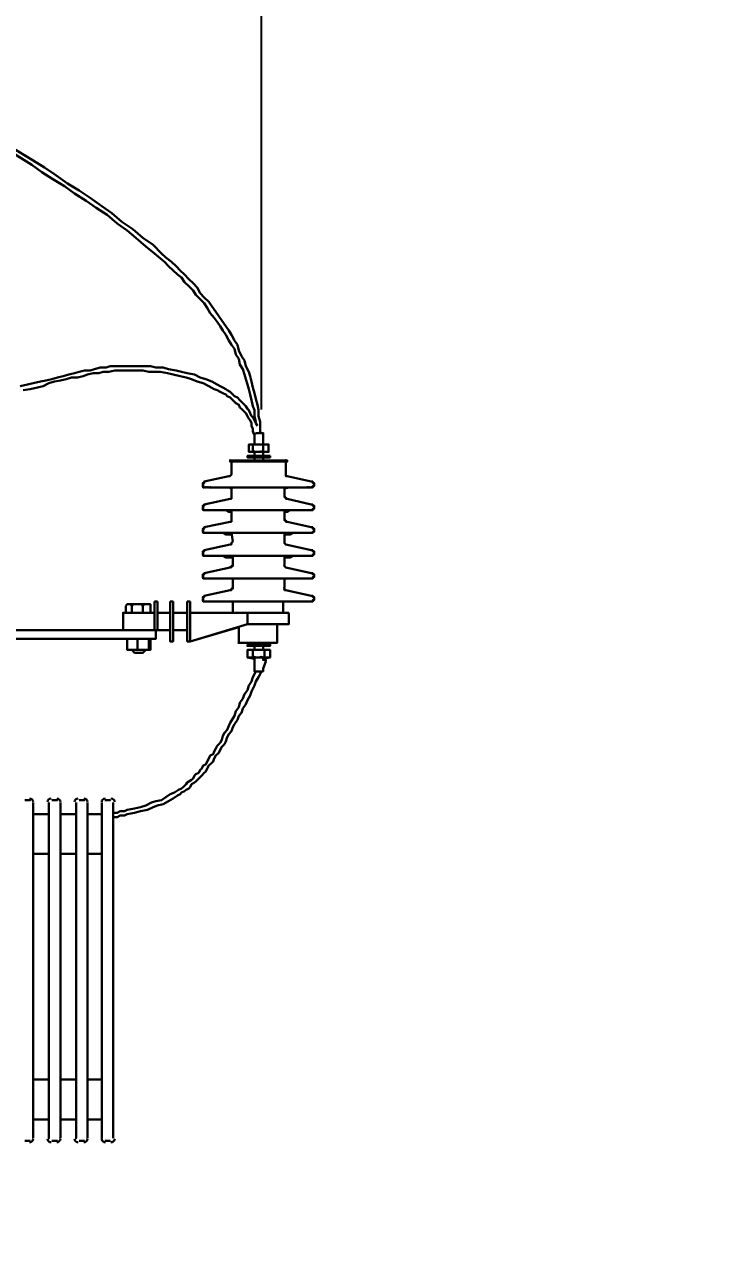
# Model space of a CAD drawing. Header units: metres. Extents: x 227 to 376, y 149 to 264.
# Drawn here: x 236.686 to 238.517, y 187.297 to 190.562 of the extents above; entities that cross this region are included whole.
import ezdxf

# ---------------------------------------------------------------- set-up
doc = ezdxf.new("R2010")
doc.units = ezdxf.units.M
doc.layers.get('Defpoints').update_dxf_attribs({"color": 1})
for name, color, linetype, lineweight in [('Cotas', 255, 'Continuous', 25), ('Equipos', 20, 'Continuous', 13), ('Redes', 3, 'Continuous', 25), ('Trafo', 40, 'Continuous', 13)]:
    doc.layers.add(name, color=color, linetype=linetype, lineweight=lineweight)
doc.styles.add('0.3', font='', dxfattribs={"height": 0.3})
doc.styles.get("Standard").update_dxf_attribs({"font": '', "height": 0.1})
doc.styles.get('0.3').set_extended_font_data('@Arial Unicode MS')
doc.styles.get('Standard').set_extended_font_data('@Arial Unicode MS')
doc.dimstyles.get("Standard").update_dxf_attribs({"dimtxt": 0.1, "dimasz": 0.18, "dimexe": 0.18, "dimexo": 0.0625, "dimgap": 0.09, "dimtad": 0, "dimtih": 1, "dimtoh": 1, "dimzin": 0, "dimdsep": 46, "dimtxsty": 'Standard', "dimcen": 0.09, "dimclrd": 256, "dimclre": 256, "dimadec": 0, "dimazin": 0, "dimtfac": 1, "dimtofl": 0, "dimtmove": 0, "dimatfit": 3, "dimfxl": 1, "dimtolj": 1, "dimtzin": 0, "dimarcsym": 0})

# ---------------------------------------------------------------- blocks, each defined once
blk = doc.blocks.new('*D26')
at = {"layer": 'Cotas', "lineweight": -2, "ltscale": 2, "transparency": 16777216}
for p, q in [((237.3217, 189.5296), (237.3217, 191.9192)), ((242.0471, 186.2369), (242.0471, 191.9192)), ((237.5017, 191.7392), (239.0929, 191.7392)), ((241.8671, 191.7392), (240.2758, 191.7392))]:
    blk.add_line(p, q, dxfattribs=at)
at = {"layer": 'Cotas', "ltscale": 2, "transparency": 16777216}
for points in [[(237.5017, 191.7692), (237.5017, 191.7092), (237.3217, 191.7392)], [(241.8671, 191.7692), (241.8671, 191.7092), (242.0471, 191.7392)]]:
    blk.add_solid(points, dxfattribs=at)
at = {"layer": 'Defpoints', "color": 0, "ltscale": 2, "transparency": 16777216}
for p in [(237.3217, 191.7392), (237.3217, 189.4671), (242.0471, 186.1744)]:
    blk.add_point(p, dxfattribs=at)
at = {"layer": 'Cotas', "color": 0, "ltscale": 2, "transparency": 16777216, "insert": (239.6844, 191.7392), "char_height": 0.3, "width": 16.114598, "attachment_point": 5, "style": '0.3'}
blk.add_mtext('\\A1;3.2 m', dxfattribs=at)

msp = doc.modelspace()

# ---------------------------------------------------------------- linework, layer by layer
at = {"layer": 'Equipos', "linetype": 'Continuous', "lineweight": 30}
for points in [[(237.3027, 189.4661), (237.3027, 189.4671), (237.3027, 189.4671)], [(237.3027, 189.4362), (237.3027, 189.4661), (237.3027, 189.4661)], [(237.3067, 189.4661), (237.3107, 189.4661), (237.3137, 189.4661), (237.3137, 189.4671), (237.3177, 189.4661), (237.3217, 189.4661), (237.3217, 189.4671), (237.3257, 189.4661), (237.3257, 189.4671)], [(237.3257, 189.4362), (237.3257, 189.4661), (237.3257, 189.4661)], [(237.2878, 189.4163), (237.2988, 189.4163), (237.2988, 189.4362), (237.3257, 189.4362)], [(237.3027, 189.4163), (237.2988, 189.4163), (237.2878, 189.4163), (237.2878, 189.4362), (237.2988, 189.4362)], [(237.238, 189.3934), (237.237, 189.3944), (237.237, 189.3944), (237.241, 189.3934), (237.245, 189.3934), (237.249, 189.3934), (237.2529, 189.3934), (237.2609, 189.3934), (237.2639, 189.3934), (237.2719, 189.3934), (237.2798, 189.3934), (237.2878, 189.3934), (237.2948, 189.3934), (237.3067, 189.3934), (237.3137, 189.3934), (237.3217, 189.3934), (237.3296, 189.3934), (237.3366, 189.3934), (237.3446, 189.3934), (237.3525, 189.3934), (237.3595, 189.3934), (237.3675, 189.3934), (237.3715, 189.3934), (237.3794, 189.3934), (237.3834, 189.3934), (237.3864, 189.3934), (237.3864, 189.3944), (237.3904, 189.3934), (237.3904, 189.3944)], [(237.3864, 189.3904), (237.3864, 189.3904), (237.3904, 189.3904), (237.3904, 189.3904), (237.3904, 189.3904), (237.3864, 189.3904), (237.3864, 189.3904), (237.3834, 189.3904), (237.3794, 189.3904), (237.3715, 189.3904), (237.3675, 189.3904), (237.3595, 189.3904), (237.3525, 189.3904), (237.3446, 189.3904), (237.3366, 189.3904), (237.3296, 189.3904), (237.3217, 189.3904), (237.3137, 189.3904), (237.3067, 189.3904), (237.2948, 189.3904), (237.2878, 189.3904), (237.2798, 189.3904), (237.2719, 189.3904), (237.2639, 189.3904), (237.2609, 189.3904), (237.2529, 189.3904), (237.249, 189.3904), (237.245, 189.3904), (237.241, 189.3904), (237.238, 189.3904), (237.237, 189.3904), (237.237, 189.3904), (237.237, 189.3904), (237.237, 189.3904), (237.241, 189.3904)], [(237.238, 189.3904), (237.238, 189.3934), (237.238, 189.3934)], [(237.3864, 189.3904), (237.3864, 189.3904), (237.3834, 189.3904), (237.3824, 189.3904), (237.3794, 189.3904), (237.3755, 189.3904), (237.3715, 189.3904), (237.3635, 189.3904), (237.3595, 189.3904), (237.3525, 189.3904), (237.3446, 189.3904), (237.3366, 189.3904), (237.3296, 189.3904), (237.3217, 189.3904), (237.3137, 189.3904), (237.3067, 189.3904), (237.2988, 189.3904), (237.2908, 189.3904), (237.2838, 189.3904), (237.2759, 189.3904), (237.2679, 189.3904), (237.2609, 189.3904), (237.2569, 189.3904), (237.2529, 189.3904), (237.249, 189.3904), (237.245, 189.3904), (237.241, 189.3904), (237.241, 189.3904), (237.241, 189.3904)], [(237.241, 189.3595), (237.241, 189.3904), (237.241, 189.3904)], [(237.2838, 189.4053), (237.2838, 189.4053), (237.2838, 189.4053), (237.2878, 189.4053), (237.2908, 189.4053), (237.2948, 189.4053), (237.2988, 189.4053), (237.3027, 189.4053), (237.3067, 189.4053), (237.3137, 189.4053), (237.3177, 189.4053), (237.3217, 189.4053), (237.3296, 189.4053), (237.3336, 189.4053), (237.3366, 189.4053), (237.3406, 189.4053), (237.3406, 189.4053), (237.3446, 189.4053), (237.3446, 189.4053)], [(237.2838, 189.4013), (237.2838, 189.4053), (237.2838, 189.4053)], [(237.3257, 189.4013), (237.3296, 189.4013), (237.3336, 189.4013), (237.3366, 189.4013), (237.3406, 189.4013), (237.3406, 189.4013), (237.3446, 189.4013), (237.3446, 189.4013), (237.3446, 189.4013), (237.3406, 189.4013), (237.3406, 189.4013), (237.3366, 189.4013), (237.3336, 189.4013), (237.3296, 189.4013), (237.3217, 189.4013), (237.3177, 189.4013), (237.3137, 189.4013), (237.3067, 189.4013), (237.3027, 189.4013), (237.2988, 189.4013), (237.2948, 189.4013), (237.2908, 189.4013), (237.2878, 189.4013), (237.2838, 189.4013), (237.2838, 189.4013), (237.2838, 189.4013), (237.2838, 189.4013), (237.2838, 189.4013), (237.2878, 189.4013), (237.2868, 189.4013), (237.2908, 189.4013), (237.2988, 189.4013), (237.3027, 189.4013)], [(237.3257, 189.4163), (237.2988, 189.4163), (237.2988, 189.4163)], [(237.3027, 189.4163), (237.3027, 189.4173), (237.3027, 189.4173), (237.3027, 189.4173), (237.3067, 189.4163), (237.3107, 189.4163), (237.3137, 189.4163), (237.3177, 189.4163), (237.3177, 189.4173), (237.3217, 189.4163), (237.3217, 189.4173), (237.3257, 189.4163), (237.3257, 189.4173)], [(237.3027, 189.4053), (237.3027, 189.4163), (237.3027, 189.4163)], [(237.3027, 189.4013), (237.3027, 189.4013), (237.3027, 189.4013), (237.3027, 189.4013), (237.3027, 189.4013), (237.3067, 189.4013), (237.3107, 189.4013), (237.3137, 189.4013), (237.3177, 189.4013), (237.3177, 189.4013), (237.3217, 189.4013), (237.3257, 189.4013), (237.3257, 189.4013), (237.3257, 189.4013), (237.3257, 189.4013)], [(237.3027, 189.3934), (237.3027, 189.4013), (237.3027, 189.4013)], [(237.3406, 189.4163), (237.3257, 189.4163), (237.3257, 189.4173)], [(237.3257, 189.4053), (237.3257, 189.4163), (237.3257, 189.4163)], [(237.3257, 189.3934), (237.3257, 189.4013), (237.3257, 189.4013)], [(237.3446, 189.4013), (237.3446, 189.4053), (237.3446, 189.4053)], [(237.3864, 189.3595), (237.3864, 189.3904), (237.3864, 189.3904)], [(237.3904, 189.3904), (237.3904, 189.3934), (237.3904, 189.3934)], [(237.234, 189.3515), (237.238, 189.3515), (237.237, 189.3515), (237.237, 189.3515), (237.237, 189.3515), (237.241, 189.3555), (237.241, 189.3555), (237.241, 189.3555), (237.241, 189.3595)], [(237.3864, 189.3595), (237.3864, 189.3555), (237.3864, 189.3555), (237.3864, 189.3555), (237.3864, 189.3515), (237.3864, 189.3515), (237.3904, 189.3515), (237.3904, 189.3515), (237.3904, 189.3515)], [(237.1683, 189.3366), (237.1683, 189.3366), (237.1683, 189.3366), (237.1683, 189.3326), (237.1653, 189.3326), (237.1643, 189.3326), (237.1643, 189.3326), (237.1653, 189.3286), (237.1643, 189.3286), (237.1643, 189.3286), (237.1653, 189.3247), (237.1643, 189.3247), (237.1643, 189.3247), (237.1653, 189.3207), (237.1683, 189.3207), (237.1683, 189.3217), (237.1683, 189.3217), (237.1683, 189.3217), (237.1683, 189.3217), (237.1723, 189.3207), (237.1723, 189.3217), (237.1763, 189.3207), (237.1763, 189.3217), (237.1802, 189.3207), (237.1842, 189.3207), (237.1882, 189.3207), (237.1922, 189.3207), (237.1992, 189.3207), (237.2032, 189.3207), (237.2111, 189.3207), (237.2181, 189.3207), (237.2261, 189.3207), (237.234, 189.3207), (237.241, 189.3177)], [(237.234, 189.3515), (237.1683, 189.3366), (237.1683, 189.3366)], [(237.3834, 189.3177), (237.3944, 189.3207), (237.4023, 189.3207), (237.4093, 189.3207), (237.4133, 189.3207), (237.4213, 189.3207), (237.4292, 189.3207), (237.4322, 189.3207), (237.4362, 189.3207), (237.4402, 189.3207), (237.4442, 189.3207), (237.4482, 189.3207), (237.4521, 189.3207), (237.4511, 189.3217), (237.4551, 189.3207), (237.4551, 189.3217), (237.4551, 189.3217), (237.4551, 189.3217), (237.4591, 189.3207), (237.4591, 189.3217), (237.4591, 189.3217), (237.4591, 189.3247), (237.4631, 189.3247), (237.4631, 189.3247), (237.4631, 189.3286), (237.4631, 189.3286), (237.4631, 189.3286), (237.4631, 189.3326), (237.4591, 189.3326), (237.4591, 189.3326), (237.4591, 189.3326), (237.4591, 189.3366), (237.4551, 189.3366), (237.4551, 189.3366)], [(237.3904, 189.3515), (237.4551, 189.3366), (237.4551, 189.3366)], [(237.4521, 189.3207), (237.4511, 189.3217), (237.4511, 189.3217), (237.4511, 189.3217), (237.4482, 189.3207), (237.4482, 189.3217), (237.4442, 189.3207), (237.4442, 189.3217), (237.4402, 189.3207), (237.4362, 189.3207), (237.4322, 189.3207), (237.4292, 189.3207), (237.4252, 189.3207), (237.4213, 189.3207), (237.4173, 189.3207), (237.4133, 189.3207), (237.4093, 189.3207), (237.4063, 189.3207), (237.3984, 189.3207), (237.3944, 189.3207), (237.3864, 189.3207), (237.3834, 189.3207), (237.3755, 189.3207), (237.3715, 189.3207), (237.3635, 189.3207), (237.3595, 189.3207), (237.3525, 189.3207), (237.3446, 189.3207), (237.3406, 189.3207), (237.3336, 189.3207), (237.3257, 189.3207), (237.3177, 189.3207), (237.3137, 189.3207), (237.3067, 189.3207), (237.2988, 189.3207), (237.2948, 189.3207), (237.2878, 189.3207), (237.2798, 189.3207), (237.2759, 189.3207), (237.2679, 189.3207), (237.2609, 189.3207), (237.2569, 189.3207), (237.249, 189.3207), (237.245, 189.3207), (237.238, 189.3207), (237.234, 189.3207), (237.2261, 189.3207), (237.2221, 189.3207), (237.2181, 189.3207), (237.2111, 189.3207), (237.2071, 189.3207), (237.2032, 189.3207), (237.1992, 189.3207), (237.1952, 189.3207), (237.1922, 189.3207), (237.1882, 189.3207), (237.1842, 189.3207), (237.1842, 189.3217), (237.1802, 189.3207), (237.1802, 189.3217), (237.1763, 189.3207), (237.1763, 189.3217), (237.1723, 189.3207), (237.1723, 189.3217), (237.1723, 189.3217)], [(237.238, 189.2908), (237.237, 189.2908), (237.237, 189.2908), (237.237, 189.2908), (237.241, 189.2908), (237.241, 189.2948), (237.241, 189.2948), (237.241, 189.2948), (237.241, 189.2978)], [(237.241, 189.2978), (237.241, 189.3207), (237.241, 189.3207)], [(237.3834, 189.2978), (237.3834, 189.3207), (237.3834, 189.3207)], [(237.3834, 189.2978), (237.3834, 189.2948), (237.3864, 189.2948), (237.3864, 189.2948), (237.3864, 189.2908), (237.3864, 189.2908), (237.3864, 189.2908), (237.3904, 189.2908), (237.3904, 189.2908)], [(237.1683, 189.2749), (237.1683, 189.2758), (237.1683, 189.2758), (237.1683, 189.2719), (237.1653, 189.2719), (237.1643, 189.2719), (237.1643, 189.2719), (237.1653, 189.2679), (237.1643, 189.2679), (237.1653, 189.2639), (237.1643, 189.2639), (237.1643, 189.2639), (237.1643, 189.2639), (237.1653, 189.2599), (237.1683, 189.2599), (237.1683, 189.2599), (237.1683, 189.2599), (237.1683, 189.2599), (237.1683, 189.2599), (237.1723, 189.2599), (237.1723, 189.2599), (237.1763, 189.2599), (237.1763, 189.2599), (237.1802, 189.2599), (237.1842, 189.2599), (237.1882, 189.2599), (237.1952, 189.2599), (237.1992, 189.2599), (237.2071, 189.2599), (237.2111, 189.2599), (237.2181, 189.2599), (237.2261, 189.2599), (237.234, 189.2559), (237.241, 189.2559)], [(237.238, 189.2908), (237.1683, 189.2749), (237.1683, 189.2749)], [(237.4521, 189.2599), (237.4511, 189.2599), (237.4511, 189.2599), (237.4511, 189.2599), (237.4482, 189.2599), (237.4482, 189.2599), (237.4442, 189.2599), (237.4442, 189.2599), (237.4402, 189.2599), (237.4362, 189.2599), (237.4322, 189.2599), (237.4292, 189.2599), (237.4252, 189.2599), (237.4213, 189.2599), (237.4173, 189.2599), (237.4133, 189.2599), (237.4093, 189.2599), (237.4063, 189.2599), (237.3984, 189.2599), (237.3944, 189.2599), (237.3864, 189.2599), (237.3834, 189.2599), (237.3755, 189.2599), (237.3715, 189.2599), (237.3635, 189.2599), (237.3595, 189.2599), (237.3525, 189.2599), (237.3446, 189.2599), (237.3406, 189.2599), (237.3336, 189.2599), (237.3257, 189.2599), (237.3177, 189.2599), (237.3137, 189.2599), (237.3067, 189.2599), (237.2988, 189.2599), (237.2948, 189.2599), (237.2878, 189.2599), (237.2798, 189.2599), (237.2759, 189.2599), (237.2679, 189.2599), (237.2609, 189.2599), (237.2569, 189.2599), (237.249, 189.2599), (237.245, 189.2599), (237.238, 189.2599), (237.234, 189.2599), (237.2261, 189.2599), (237.2221, 189.2599), (237.2181, 189.2599), (237.2111, 189.2599), (237.2071, 189.2599), (237.2032, 189.2599), (237.1992, 189.2599), (237.1952, 189.2599), (237.1922, 189.2599), (237.1882, 189.2599), (237.1842, 189.2599), (237.1842, 189.2599), (237.1802, 189.2599), (237.1802, 189.2599), (237.1763, 189.2599), (237.1763, 189.2599), (237.1723, 189.2599), (237.1723, 189.2599), (237.1723, 189.2599)], [(237.241, 189.237), (237.241, 189.2599), (237.241, 189.2599)], [(237.3834, 189.2559), (237.3904, 189.2559), (237.3984, 189.2599), (237.4063, 189.2599), (237.4133, 189.2599), (237.4213, 189.2599), (237.4252, 189.2599), (237.4322, 189.2599), (237.4362, 189.2599), (237.4402, 189.2599), (237.4442, 189.2599), (237.4482, 189.2599), (237.4521, 189.2599), (237.4511, 189.2599), (237.4551, 189.2599), (237.4551, 189.2599), (237.4551, 189.2599), (237.4551, 189.2599), (237.4591, 189.2599), (237.4591, 189.2599), (237.4591, 189.2599), (237.4591, 189.2639), (237.4631, 189.2639), (237.4631, 189.2639), (237.4631, 189.2639), (237.4631, 189.2679), (237.4631, 189.2679), (237.4631, 189.2719), (237.4591, 189.2719), (237.4591, 189.2719), (237.4591, 189.2719), (237.4591, 189.2749), (237.4551, 189.2749), (237.4551, 189.2758)], [(237.3834, 189.237), (237.3834, 189.2599), (237.3834, 189.2599)], [(237.3904, 189.2908), (237.4551, 189.2749), (237.4551, 189.2749)], [(237.238, 189.229), (237.1683, 189.2141), (237.1683, 189.2141)], [(237.238, 189.229), (237.237, 189.229), (237.237, 189.229), (237.237, 189.229), (237.241, 189.229), (237.241, 189.233), (237.241, 189.233), (237.241, 189.233), (237.241, 189.237)], [(237.3834, 189.237), (237.3834, 189.233), (237.3824, 189.233), (237.3864, 189.233), (237.3864, 189.229), (237.3864, 189.229), (237.3864, 189.229), (237.3904, 189.229), (237.3904, 189.229)], [(237.3904, 189.229), (237.4551, 189.2141), (237.4551, 189.2141)], [(237.1683, 189.2141), (237.1683, 189.2141), (237.1683, 189.2141), (237.1683, 189.2101), (237.1653, 189.2101), (237.1643, 189.2101), (237.1643, 189.2101), (237.1653, 189.2061), (237.1643, 189.2061), (237.1653, 189.2021), (237.1643, 189.2031), (237.1643, 189.2031), (237.1653, 189.1992), (237.1683, 189.1992), (237.1683, 189.1992), (237.1683, 189.1992), (237.1683, 189.1992), (237.1683, 189.1992), (237.1723, 189.1992), (237.1723, 189.1992), (237.1763, 189.1992), (237.1763, 189.1992), (237.1802, 189.1992), (237.1842, 189.1992), (237.1882, 189.1992), (237.1952, 189.1992), (237.1992, 189.1992), (237.2071, 189.1992), (237.2111, 189.1992), (237.2181, 189.1992), (237.2261, 189.1952), (237.234, 189.1952), (237.241, 189.1952)], [(237.4521, 189.1992), (237.4511, 189.1992), (237.4511, 189.1992), (237.4511, 189.1992), (237.4482, 189.1992), (237.4482, 189.1992), (237.4442, 189.1992), (237.4442, 189.1992), (237.4402, 189.1992), (237.4362, 189.1992), (237.4322, 189.1992), (237.4292, 189.1992), (237.4252, 189.1992), (237.4213, 189.1992), (237.4173, 189.1992), (237.4133, 189.1992), (237.4093, 189.1992), (237.4063, 189.1992), (237.3984, 189.1992), (237.3944, 189.1992), (237.3864, 189.1992), (237.3834, 189.1992), (237.3755, 189.1992), (237.3715, 189.1992), (237.3635, 189.1992), (237.3595, 189.1992), (237.3525, 189.1992), (237.3446, 189.1992), (237.3406, 189.1992), (237.3336, 189.1992), (237.3257, 189.1992), (237.3177, 189.1992), (237.3137, 189.1992), (237.3067, 189.1992), (237.2988, 189.1992), (237.2948, 189.1992), (237.2878, 189.1992), (237.2798, 189.1992), (237.2759, 189.1992), (237.2679, 189.1992), (237.2609, 189.1992), (237.2569, 189.1992), (237.249, 189.1992), (237.245, 189.1992), (237.238, 189.1992), (237.234, 189.1992), (237.2261, 189.1992), (237.2221, 189.1992), (237.2181, 189.1992), (237.2111, 189.1992), (237.2071, 189.1992), (237.2032, 189.1992), (237.1992, 189.1992), (237.1952, 189.1992), (237.1922, 189.1992), (237.1882, 189.1992), (237.1842, 189.1992), (237.1842, 189.1992), (237.1802, 189.1992), (237.1802, 189.1992), (237.1763, 189.1992), (237.1763, 189.1992), (237.1723, 189.1992), (237.1723, 189.1992), (237.1723, 189.1992)], [(237.245, 189.1763), (237.241, 189.1992), (237.241, 189.1992)], [(237.3834, 189.1952), (237.3904, 189.1952), (237.3984, 189.1952), (237.4063, 189.1992), (237.4133, 189.1992), (237.4213, 189.1992), (237.4252, 189.1992), (237.4322, 189.1992), (237.4362, 189.1992), (237.4402, 189.1992), (237.4442, 189.1992), (237.4482, 189.1992), (237.4521, 189.1992), (237.4511, 189.1992), (237.4551, 189.1992), (237.4551, 189.1992), (237.4551, 189.1992), (237.4551, 189.1992), (237.4591, 189.1992), (237.4591, 189.1992), (237.4591, 189.1992), (237.4591, 189.2021), (237.4631, 189.2021), (237.4631, 189.2031), (237.4631, 189.2061), (237.4631, 189.2061), (237.4631, 189.2101), (237.4591, 189.2101), (237.4591, 189.2101), (237.4591, 189.2101), (237.4591, 189.2141), (237.4551, 189.2141), (237.4551, 189.2141)], [(237.3834, 189.1763), (237.3834, 189.1992), (237.3834, 189.1992)], [(237.238, 189.1683), (237.1683, 189.1524), (237.1683, 189.1524)], [(237.238, 189.1683), (237.237, 189.1683), (237.237, 189.1683), (237.241, 189.1683), (237.241, 189.1683), (237.241, 189.1723), (237.241, 189.1723), (237.241, 189.1723), (237.245, 189.1763)], [(237.3834, 189.1763), (237.3834, 189.1723), (237.3824, 189.1723), (237.3824, 189.1723), (237.3864, 189.1683), (237.3864, 189.1683), (237.3864, 189.1683), (237.3864, 189.1683), (237.3864, 189.1683)], [(237.3864, 189.1683), (237.4551, 189.1524), (237.4551, 189.1524)], [(237.1683, 189.1524), (237.1683, 189.1533), (237.1683, 189.1533), (237.1683, 189.1494), (237.1653, 189.1494), (237.1643, 189.1494), (237.1643, 189.1494), (237.1653, 189.1454), (237.1643, 189.1454), (237.1653, 189.1414), (237.1643, 189.1414), (237.1643, 189.1414), (237.1653, 189.1374), (237.1683, 189.1374), (237.1683, 189.1374), (237.1683, 189.1374), (237.1683, 189.1374), (237.1683, 189.1374), (237.1723, 189.1374), (237.1723, 189.1374), (237.1763, 189.1374), (237.1763, 189.1374), (237.1802, 189.1374), (237.1842, 189.1374), (237.1882, 189.1374), (237.1952, 189.1374), (237.1992, 189.1374), (237.2071, 189.1374), (237.2151, 189.1374), (237.2181, 189.1374), (237.2261, 189.1334), (237.234, 189.1334), (237.245, 189.1334)], [(237.4521, 189.1374), (237.4511, 189.1374), (237.4511, 189.1374), (237.4511, 189.1374), (237.4482, 189.1374), (237.4482, 189.1374), (237.4442, 189.1374), (237.4442, 189.1374), (237.4402, 189.1374), (237.4362, 189.1374), (237.4322, 189.1374), (237.4292, 189.1374), (237.4252, 189.1374), (237.4213, 189.1374), (237.4173, 189.1374), (237.4133, 189.1374), (237.4093, 189.1374), (237.4063, 189.1374), (237.3984, 189.1374), (237.3944, 189.1374), (237.3864, 189.1374), (237.3834, 189.1374), (237.3755, 189.1374), (237.3715, 189.1374), (237.3635, 189.1374), (237.3595, 189.1374), (237.3525, 189.1374), (237.3446, 189.1374), (237.3406, 189.1374), (237.3336, 189.1374), (237.3257, 189.1374), (237.3177, 189.1374), (237.3137, 189.1374), (237.3067, 189.1374), (237.2988, 189.1374), (237.2948, 189.1374), (237.2878, 189.1374), (237.2798, 189.1374), (237.2759, 189.1374), (237.2679, 189.1374), (237.2609, 189.1374), (237.2569, 189.1374), (237.249, 189.1374), (237.245, 189.1374), (237.238, 189.1374), (237.234, 189.1374), (237.2261, 189.1374), (237.2221, 189.1374), (237.2181, 189.1374), (237.2111, 189.1374), (237.2071, 189.1374), (237.2032, 189.1374), (237.1992, 189.1374), (237.1952, 189.1374), (237.1922, 189.1374), (237.1882, 189.1374), (237.1842, 189.1374), (237.1842, 189.1374), (237.1802, 189.1374), (237.1802, 189.1374), (237.1763, 189.1374), (237.1763, 189.1374), (237.1723, 189.1374), (237.1723, 189.1374), (237.1723, 189.1374)], [(237.245, 189.1145), (237.245, 189.1374), (237.245, 189.1374)], [(237.3834, 189.1334), (237.3904, 189.1334), (237.3984, 189.1334), (237.4063, 189.1374), (237.4133, 189.1374), (237.4213, 189.1374), (237.4252, 189.1374), (237.4322, 189.1374), (237.4362, 189.1374), (237.4402, 189.1374), (237.4442, 189.1374), (237.4482, 189.1374), (237.4521, 189.1374), (237.4511, 189.1374), (237.4551, 189.1374), (237.4551, 189.1374), (237.4551, 189.1374), (237.4551, 189.1374), (237.4591, 189.1374), (237.4591, 189.1374), (237.4591, 189.1374), (237.4591, 189.1414), (237.4631, 189.1414), (237.4631, 189.1414), (237.4631, 189.1454), (237.4631, 189.1454), (237.4631, 189.1494), (237.4591, 189.1494), (237.4591, 189.1494), (237.4591, 189.1494), (237.4591, 189.1524), (237.4551, 189.1524), (237.4551, 189.1533)], [(237.3834, 189.1145), (237.3834, 189.1374), (237.3834, 189.1374)], [(237.238, 189.1065), (237.1683, 189.0916), (237.1683, 189.0916)], [(237.238, 189.1065), (237.237, 189.1075), (237.241, 189.1065), (237.241, 189.1075), (237.241, 189.1105), (237.241, 189.1105), (237.245, 189.1105), (237.245, 189.1145), (237.245, 189.1145)], [(237.3834, 189.1145), (237.3824, 189.1145), (237.3834, 189.1105), (237.3824, 189.1105), (237.3824, 189.1105), (237.3864, 189.1065), (237.3864, 189.1075), (237.3864, 189.1075), (237.3864, 189.1075)], [(237.3864, 189.1065), (237.4551, 189.0916), (237.4551, 189.0916)], [(237.1683, 189.0916), (237.1683, 189.0916), (237.1683, 189.0916), (237.1683, 189.0916), (237.1683, 189.0876), (237.1653, 189.0876), (237.1643, 189.0876), (237.1643, 189.0876), (237.1653, 189.0836), (237.1643, 189.0846), (237.1653, 189.0806), (237.1643, 189.0806), (237.1643, 189.0806), (237.1653, 189.0767), (237.1683, 189.0767), (237.1683, 189.0767), (237.1683, 189.0767), (237.1683, 189.0767), (237.1683, 189.0767), (237.1723, 189.0767), (237.1723, 189.0767), (237.1763, 189.0767), (237.1763, 189.0767), (237.1802, 189.0767), (237.1842, 189.0767), (237.1882, 189.0767), (237.1952, 189.0767), (237.1992, 189.0767), (237.2071, 189.0767), (237.2151, 189.0767), (237.2221, 189.0767), (237.23, 189.0767), (237.238, 189.0767), (237.245, 189.0767)], [(237.4521, 189.0767), (237.4511, 189.0767), (237.4511, 189.0767), (237.4511, 189.0767), (237.4482, 189.0767), (237.4482, 189.0767), (237.4442, 189.0767), (237.4442, 189.0767), (237.4402, 189.0767), (237.4362, 189.0767), (237.4322, 189.0767), (237.4292, 189.0767), (237.4252, 189.0767), (237.4213, 189.0767), (237.4173, 189.0767), (237.4133, 189.0767), (237.4093, 189.0767), (237.4063, 189.0767), (237.3984, 189.0767), (237.3944, 189.0767), (237.3864, 189.0767), (237.3834, 189.0767), (237.3755, 189.0767), (237.3715, 189.0767), (237.3635, 189.0767), (237.3595, 189.0767), (237.3525, 189.0767), (237.3446, 189.0767), (237.3406, 189.0767), (237.3336, 189.0767), (237.3257, 189.0767), (237.3177, 189.0767), (237.3137, 189.0767), (237.3067, 189.0767), (237.2988, 189.0767), (237.2948, 189.0767), (237.2878, 189.0767), (237.2798, 189.0767), (237.2759, 189.0767), (237.2679, 189.0767), (237.2609, 189.0767), (237.2569, 189.0767), (237.249, 189.0767), (237.245, 189.0767), (237.238, 189.0767), (237.234, 189.0767), (237.2261, 189.0767), (237.2221, 189.0767), (237.2181, 189.0767), (237.2111, 189.0767), (237.2071, 189.0767), (237.2032, 189.0767), (237.1992, 189.0767), (237.1952, 189.0767), (237.1922, 189.0767), (237.1882, 189.0767), (237.1842, 189.0767), (237.1842, 189.0767), (237.1802, 189.0767), (237.1802, 189.0767), (237.1763, 189.0767), (237.1763, 189.0767), (237.1723, 189.0767), (237.1723, 189.0767), (237.1723, 189.0767)], [(237.245, 189.0538), (237.245, 189.0767), (237.245, 189.0767)], [(237.3834, 189.0767), (237.3904, 189.0767), (237.3984, 189.0767), (237.4063, 189.0767), (237.4133, 189.0767), (237.4213, 189.0767), (237.4252, 189.0767), (237.4322, 189.0767), (237.4362, 189.0767), (237.4402, 189.0767), (237.4442, 189.0767), (237.4482, 189.0767), (237.4521, 189.0767), (237.4511, 189.0767), (237.4551, 189.0767), (237.4551, 189.0767), (237.4551, 189.0767), (237.4551, 189.0767), (237.4591, 189.0767), (237.4591, 189.0767), (237.4591, 189.0767), (237.4591, 189.0806), (237.4631, 189.0806), (237.4631, 189.0806), (237.4631, 189.0836), (237.4631, 189.0846), (237.4631, 189.0876), (237.4591, 189.0876), (237.4591, 189.0876), (237.4591, 189.0876), (237.4591, 189.0916), (237.4591, 189.0916), (237.4551, 189.0916), (237.4551, 189.0916)], [(237.3834, 189.0538), (237.3834, 189.0767), (237.3834, 189.0767)], [(237.1683, 189.0308), (237.1683, 189.0308), (237.1683, 189.0308), (237.1683, 189.0308), (237.1683, 189.0269), (237.1653, 189.0269), (237.1643, 189.0269), (237.1643, 189.0269), (237.1653, 189.0229), (237.1643, 189.0229), (237.1653, 189.0189), (237.1643, 189.0189), (237.1643, 189.0189), (237.1653, 189.0149), (237.1683, 189.0149), (237.1683, 189.0149), (237.1683, 189.0149), (237.1683, 189.0149), (237.1683, 189.0149), (237.1723, 189.0149), (237.1723, 189.0149), (237.1763, 189.0149), (237.1763, 189.0149), (237.1802, 189.0149), (237.1842, 189.0149), (237.1882, 189.0149), (237.1952, 189.0149), (237.1992, 189.0149), (237.2071, 189.0149), (237.2151, 189.0149), (237.2221, 189.0149), (237.23, 189.0149), (237.238, 189.0149), (237.245, 189.0149)], [(237.238, 189.0458), (237.1683, 189.0308), (237.1683, 189.0308)], [(237.238, 189.0458), (237.241, 189.0458), (237.241, 189.0458), (237.241, 189.0458), (237.241, 189.0498), (237.245, 189.0498), (237.245, 189.0498), (237.245, 189.0538), (237.245, 189.0538)], [(237.3794, 189.0149), (237.3904, 189.0149), (237.3984, 189.0149), (237.4063, 189.0149), (237.4133, 189.0149), (237.4213, 189.0149), (237.4252, 189.0149), (237.4322, 189.0149), (237.4362, 189.0149), (237.4402, 189.0149), (237.4442, 189.0149), (237.4482, 189.0149), (237.4521, 189.0149), (237.4511, 189.0149), (237.4551, 189.0149), (237.4551, 189.0149), (237.4551, 189.0149), (237.4551, 189.0149), (237.4591, 189.0149), (237.4591, 189.0149), (237.4591, 189.0149), (237.4591, 189.0189), (237.4631, 189.0189), (237.4631, 189.0189), (237.4631, 189.0229), (237.4631, 189.0229), (237.4631, 189.0269), (237.4591, 189.0269), (237.4591, 189.0269), (237.4591, 189.0269), (237.4591, 189.0308), (237.4591, 189.0308), (237.4551, 189.0308), (237.4551, 189.0308)], [(237.3834, 189.0538), (237.3824, 189.0538), (237.3834, 189.0498), (237.3824, 189.0498), (237.3824, 189.0498), (237.3834, 189.0458), (237.3864, 189.0458), (237.3864, 189.0458), (237.3864, 189.0458)], [(237.3864, 189.0458), (237.4551, 189.0308), (237.4551, 189.0308)], [(236.9621, 189.0079), (236.9661, 189.0079), (236.9661, 189.0079), (236.9661, 189.0079), (236.9661, 189.0079), (236.9621, 189.0079), (236.9621, 189.0079), (236.9581, 189.004)], [(236.9581, 188.985), (236.9581, 189.004), (236.9581, 189.004)], [(236.9741, 188.985), (236.9741, 189.004), (236.9741, 189.004)], [(237.004, 188.985), (237.004, 189.004), (237.004, 189.004)], [(237.0239, 189.0079), (237.0239, 189.004), (237.0239, 189.0079), (237.0199, 189.0079), (237.0159, 189.0079), (237.0159, 189.0079), (237.0159, 189.0079), (237.0199, 189.0079), (237.0199, 189.0079), (237.0199, 189.0079)], [(237.0199, 189.0079), (237.0239, 189.0079), (237.0239, 189.0079)], [(237.0239, 188.985), (237.0239, 189.004), (237.0239, 189.004)], [(237.0348, 189.0149), (237.0348, 188.992), (237.0348, 188.9611), (237.0348, 188.9382)], [(237.0348, 189.0149), (237.0428, 189.0149), (237.0428, 189.0149)], [(237.0428, 188.992), (237.0428, 189.0149), (237.0428, 189.0149)], [(237.0767, 189.0149), (237.0767, 188.992), (237.0767, 188.992)], [(237.0767, 189.0149), (237.0846, 189.0149), (237.0846, 189.0149)], [(237.0846, 188.992), (237.0846, 189.0149), (237.0846, 189.0149)], [(237.1225, 189.0149), (237.1225, 188.992), (237.1225, 188.992)], [(237.1225, 189.0149), (237.1304, 189.0149), (237.1304, 189.0149)], [(237.1304, 188.992), (237.1304, 189.0149), (237.1304, 189.0149)], [(237.4521, 189.0149), (237.4511, 189.0149), (237.4511, 189.0149), (237.4511, 189.0149), (237.4482, 189.0149), (237.4482, 189.0149), (237.4442, 189.0149), (237.4442, 189.0149), (237.4402, 189.0149), (237.4362, 189.0149), (237.4322, 189.0149), (237.4292, 189.0149), (237.4252, 189.0149), (237.4213, 189.0149), (237.4173, 189.0149), (237.4133, 189.0149), (237.4093, 189.0149), (237.4063, 189.0149), (237.3984, 189.0149), (237.3944, 189.0149), (237.3864, 189.0149), (237.3834, 189.0149), (237.3755, 189.0149), (237.3715, 189.0149), (237.3635, 189.0149), (237.3595, 189.0149), (237.3525, 189.0149), (237.3446, 189.0149), (237.3406, 189.0149), (237.3336, 189.0149), (237.3257, 189.0149), (237.3177, 189.0149), (237.3137, 189.0149), (237.3067, 189.0149), (237.2988, 189.0149), (237.2948, 189.0149), (237.2878, 189.0149), (237.2798, 189.0149), (237.2759, 189.0149), (237.2679, 189.0149), (237.2609, 189.0149), (237.2569, 189.0149), (237.249, 189.0149), (237.245, 189.0149), (237.238, 189.0149), (237.234, 189.0149), (237.2261, 189.0149), (237.2221, 189.0149), (237.2181, 189.0149), (237.2111, 189.0149), (237.2071, 189.0149), (237.2032, 189.0149), (237.1992, 189.0149), (237.1952, 189.0149), (237.1922, 189.0149), (237.1882, 189.0149), (237.1842, 189.0149), (237.1842, 189.0149), (237.1802, 189.0149), (237.1802, 189.0149), (237.1763, 189.0149), (237.1763, 189.0149), (237.1723, 189.0149), (237.1723, 189.0149), (237.1723, 189.0149)], [(237.245, 188.985), (237.245, 189.0149), (237.245, 189.0149)], [(237.3794, 188.985), (237.3794, 189.0149), (237.3794, 189.0149)], [(236.9512, 188.985), (236.9502, 188.985), (236.9502, 188.985), (236.9542, 188.985), (236.9581, 188.985), (236.9621, 188.985), (236.9661, 188.985), (236.9701, 188.985), (236.9771, 188.985), (236.9811, 188.985), (236.989, 188.985)], [(236.9512, 188.985), (236.9512, 188.9382), (236.9512, 188.9382)], [(236.989, 188.985), (237.0348, 188.985), (237.0348, 188.985)], [(237.0428, 188.992), (237.0428, 188.9611), (237.0428, 188.9611)], [(237.0428, 188.985), (237.0767, 188.985), (237.0767, 188.985)], [(237.0767, 188.992), (237.0767, 188.9312), (237.0767, 188.9312)], [(237.0846, 188.9312), (237.0846, 188.992), (237.0846, 188.992)], [(237.0846, 188.985), (237.1225, 188.985), (237.1225, 188.985)], [(237.1225, 188.9312), (237.1225, 188.992), (237.1225, 188.992)], [(237.1304, 188.992), (237.1304, 188.9312), (237.1304, 188.9312)], [(237.1304, 188.985), (237.2838, 188.985), (237.2838, 188.985)], [(237.2838, 188.985), (237.2838, 188.9542), (237.2838, 188.9542)], [(237.2838, 188.985), (237.2908, 188.985), (237.2988, 188.985), (237.3107, 188.985), (237.3177, 188.985), (237.3257, 188.985), (237.3366, 188.985), (237.3446, 188.985), (237.3525, 188.985), (237.3595, 188.985), (237.3675, 188.985), (237.3715, 188.985), (237.3794, 188.985), (237.3834, 188.985), (237.3864, 188.985), (237.3904, 188.985), (237.3944, 188.985), (237.3944, 188.985), (237.3944, 188.985)], [(237.3944, 188.985), (237.3944, 188.9542), (237.3944, 188.9542)], [(237.0388, 188.9382), (236.6604, 188.9382), (236.6604, 188.9382)], [(236.6604, 188.9153), (237.0388, 188.9153), (237.0388, 188.9382)], [(236.989, 188.9382), (236.9811, 188.9382), (236.9771, 188.9382), (236.9701, 188.9382), (236.9661, 188.9382), (236.9621, 188.9382), (236.9581, 188.9382)], [(237.0348, 188.9382), (236.989, 188.9382), (236.989, 188.9382)], [(237.0348, 188.9382), (237.0348, 188.9392), (237.0348, 188.9392)], [(237.0428, 188.9382), (237.0388, 188.9382), (237.0388, 188.9382)], [(237.0428, 188.9382), (237.0428, 188.9611), (237.0428, 188.9611)], [(237.0428, 188.9382), (237.0428, 188.9392), (237.0428, 188.9392)], [(237.0428, 188.9382), (237.0428, 188.9392), (237.0428, 188.9392)], [(237.2609, 188.9462), (237.2609, 188.9044), (237.2609, 188.9044)], [(237.2838, 188.9542), (237.2908, 188.9542), (237.2948, 188.9542), (237.3027, 188.9542), (237.3107, 188.9542), (237.3177, 188.9542), (237.3257, 188.9542), (237.3296, 188.9542), (237.3366, 188.9542), (237.3446, 188.9542), (237.3486, 188.9542), (237.3525, 188.9542), (237.3565, 188.9542), (237.3595, 188.9542), (237.3635, 188.9542), (237.3635, 188.9542), (237.3635, 188.9542)], [(237.2838, 188.9542), (237.2908, 188.9542), (237.2988, 188.9542), (237.3067, 188.9542), (237.3177, 188.9542), (237.3257, 188.9542), (237.3336, 188.9542), (237.3406, 188.9542), (237.3486, 188.9542), (237.3565, 188.9542), (237.3635, 188.9542), (237.3715, 188.9542), (237.3755, 188.9542), (237.3834, 188.9542), (237.3864, 188.9542), (237.3904, 188.9542), (237.3944, 188.9542), (237.3944, 188.9542), (237.3944, 188.9542), (237.3944, 188.9542), (237.3944, 188.9542), (237.3944, 188.9542), (237.3904, 188.9542), (237.3864, 188.9542), (237.3834, 188.9542), (237.3755, 188.9542), (237.3715, 188.9542), (237.3635, 188.9542)], [(237.3635, 188.9542), (237.3635, 188.9044), (237.3635, 188.9044)], [(236.9621, 188.9153), (236.6604, 188.9153), (236.6604, 188.9153)], [(236.989, 188.8854), (236.9621, 188.8854), (236.9621, 188.9153)], [(237.0199, 188.9153), (237.0199, 188.8854), (236.989, 188.8854), (236.989, 188.9153)], [(237.0119, 188.8854), (237.0239, 188.8854), (237.0239, 188.9153)], [(237.0388, 188.9153), (237.0239, 188.9153), (237.0239, 188.9153)], [(237.0388, 188.9153), (237.0388, 188.9163), (237.0388, 188.9163)], [(237.0767, 188.9312), (237.0767, 188.9083), (237.0767, 188.9083)], [(237.0767, 188.9083), (237.0846, 188.9083), (237.0846, 188.9083)], [(237.0846, 188.9083), (237.0846, 188.9312), (237.0846, 188.9312)], [(237.1225, 188.9312), (237.1225, 188.9083), (237.1225, 188.9083)], [(237.1304, 188.9083), (237.1304, 188.9083), (237.1225, 188.9083)], [(237.1304, 188.9083), (237.1304, 188.9312), (237.1304, 188.9312)], [(237.3446, 188.9004), (237.3446, 188.9004), (237.3406, 188.9004), (237.3406, 188.9004), (237.3366, 188.9004), (237.3336, 188.9004), (237.3296, 188.9004), (237.3217, 188.9004), (237.3177, 188.9004), (237.3137, 188.9004), (237.3067, 188.9004), (237.3027, 188.9004), (237.2988, 188.9004), (237.2948, 188.9004), (237.2908, 188.9004), (237.2878, 188.9004), (237.2838, 188.9004), (237.2838, 188.9004), (237.2838, 188.9004)], [(237.2838, 188.9004), (237.2838, 188.8964), (237.2838, 188.8964)], [(237.3027, 188.9004), (237.3027, 188.9044), (237.3027, 188.9044)], [(237.3257, 188.9004), (237.3257, 188.9044), (237.3257, 188.9044)], [(237.3446, 188.9004), (237.3446, 188.8964), (237.3446, 188.8964)], [(236.9741, 188.8854), (236.9661, 188.8854), (236.9621, 188.8854)], [(237.0119, 188.8854), (237.0119, 188.8854), (237.0079, 188.8854), (237.0079, 188.8854), (237.004, 188.8854), (237.001, 188.8854), (236.997, 188.8854), (236.993, 188.8854), (236.989, 188.8854), (236.985, 188.8854), (236.9811, 188.8854), (236.9771, 188.8854), (236.9771, 188.8854), (236.9741, 188.8854), (236.9731, 188.8854), (236.9731, 188.8854)], [(236.9811, 188.8775), (236.9741, 188.8854), (236.9741, 188.8854)], [(237.004, 188.8775), (237.0119, 188.8854), (237.0119, 188.8854)], [(237.0199, 188.8854), (237.0239, 188.8854), (237.0239, 188.8854)], [(237.2988, 188.8854), (237.2838, 188.8854), (237.2838, 188.8655), (237.2988, 188.8625)], [(237.3296, 188.8854), (237.2988, 188.8854), (237.2988, 188.8655), (237.2838, 188.8655)], [(237.3446, 188.8854), (237.3296, 188.8854), (237.3296, 188.8655), (237.2988, 188.8655)], [(237.3027, 188.8854), (237.3027, 188.8964), (237.3027, 188.8964)], [(237.3257, 188.8854), (237.3257, 188.8964), (237.3257, 188.8964)], [(237.3446, 188.8854), (237.3446, 188.8655), (237.3296, 188.8625)], [(237.2988, 188.8625), (237.3027, 188.8625), (237.3027, 188.8625)], [(237.3027, 188.8655), (237.3027, 188.8665), (237.3027, 188.8665), (237.3027, 188.8665), (237.3067, 188.8655), (237.3107, 188.8655), (237.3137, 188.8655), (237.3177, 188.8655), (237.3177, 188.8665), (237.3217, 188.8655), (237.3217, 188.8665), (237.3257, 188.8655), (237.3257, 188.8665)], [(237.3027, 188.8277), (237.3027, 188.8655), (237.3027, 188.8655)], [(237.3257, 188.8585), (237.3257, 188.8655), (237.3257, 188.8655)], [(237.3336, 188.8546), (237.3326, 188.8546), (237.3336, 188.8585), (237.3296, 188.8585), (237.3296, 188.8585), (237.3257, 188.8585), (237.3257, 188.8625)], [(237.3257, 188.8625), (237.3296, 188.8625), (237.3296, 188.8625)], [(237.3336, 188.8546), (237.3257, 188.8356), (237.3257, 188.8356)], [(237.3257, 188.8277), (237.3257, 188.8356), (237.3257, 188.8356)], [(237.3446, 188.8655), (237.3296, 188.8655), (237.3296, 188.8655)], [(237.3217, 188.8277), (237.3217, 188.8277), (237.3257, 188.8277), (237.3257, 188.8277), (237.3257, 188.8277), (237.3217, 188.8277), (237.3217, 188.8277), (237.3177, 188.8277), (237.3177, 188.8277), (237.3137, 188.8277), (237.3107, 188.8277), (237.3067, 188.8277), (237.3067, 188.8277), (237.3027, 188.8277), (237.3027, 188.8277), (237.3027, 188.8277), (237.3027, 188.8277), (237.3027, 188.8277), (237.3067, 188.8277)]]:
    msp.add_lwpolyline(points, dxfattribs=at)
for points in [[(237.3257, 189.4362), (237.3406, 189.4362), (237.3406, 189.4163), (237.3257, 189.4163)], [(236.9661, 189.0079), (236.9701, 189.0079), (236.9741, 189.0079), (236.9771, 189.0079), (236.9811, 189.0079), (236.985, 189.0079), (236.989, 189.0079), (236.985, 189.0079), (236.9811, 189.0079), (236.9771, 189.0079), (236.9741, 189.004), (236.9701, 189.0079), (236.9701, 189.0079), (236.9701, 189.0079)], [(237.004, 189.004), (237.001, 189.0079), (236.997, 189.0079), (236.993, 189.0079), (236.989, 189.0079), (236.997, 189.0079), (237.001, 189.0079), (237.004, 189.0079), (237.0079, 189.0079), (237.0119, 189.0079), (237.0159, 189.0079), (237.0119, 189.0079), (237.0119, 189.0079), (237.0079, 189.0079)], [(237.0428, 188.9382), (237.0767, 188.9382)], [(237.0846, 188.9382), (237.1225, 188.9382)], [(237.1304, 188.9083), (237.1304, 188.9083), (237.1304, 188.9083), (237.1304, 188.9083), (237.2609, 188.9462), (237.1304, 188.9083), (237.2838, 188.9542), (237.2838, 188.9542), (237.2838, 188.9542)], [(237.3257, 188.9044), (237.3336, 188.9044), (237.3366, 188.9044), (237.3446, 188.9044), (237.3486, 188.9044), (237.3525, 188.9044), (237.3565, 188.9044), (237.3595, 188.9044), (237.3635, 188.9044), (237.3635, 188.9044), (237.3635, 188.9044), (237.3635, 188.9044), (237.3635, 188.9044), (237.3595, 188.9044), (237.3565, 188.9044), (237.3525, 188.9044), (237.3486, 188.9044), (237.3406, 188.9044), (237.3366, 188.9044), (237.3296, 188.9044), (237.3217, 188.9044), (237.3177, 188.9044), (237.3107, 188.9044), (237.3027, 188.9044), (237.2948, 188.9044), (237.2908, 188.9044), (237.2838, 188.9044), (237.2798, 188.9044), (237.2719, 188.9044), (237.2679, 188.9044), (237.2639, 188.9044), (237.2639, 188.9044), (237.2609, 188.9044), (237.2599, 188.9044), (237.2599, 188.9044), (237.2639, 188.9044), (237.2639, 188.9044), (237.2679, 188.9044), (237.2719, 188.9044), (237.2759, 188.9044), (237.2838, 188.9044), (237.2878, 188.9044), (237.2948, 188.9044), (237.3027, 188.9044), (237.2948, 188.9044), (237.2908, 188.9044), (237.2838, 188.9044), (237.2798, 188.9044), (237.2759, 188.9044), (237.2759, 188.9044), (237.2719, 188.9044), (237.2719, 188.9044), (237.2719, 188.9044), (237.2719, 188.9044), (237.2719, 188.9044), (237.2759, 188.9044), (237.2798, 188.9044), (237.2838, 188.9044), (237.2908, 188.9044), (237.2948, 188.9044), (237.2988, 188.9044), (237.3067, 188.9044), (237.3137, 188.9044), (237.3177, 188.9044), (237.3257, 188.9044), (237.3336, 188.9044), (237.3366, 188.9044), (237.3406, 188.9044), (237.3446, 188.9044), (237.3486, 188.9044), (237.3525, 188.9044), (237.3565, 188.9044), (237.3555, 188.9044), (237.3555, 188.9044), (237.3525, 188.9044), (237.3525, 188.9044), (237.3486, 188.9044), (237.3446, 188.9044), (237.3406, 188.9044), (237.3366, 188.9044), (237.3296, 188.9044)], [(237.3257, 188.9044), (237.3296, 188.9044), (237.3366, 188.9044), (237.3406, 188.9044), (237.3446, 188.9044), (237.3486, 188.9044), (237.3525, 188.9044), (237.3525, 188.9044), (237.3565, 188.9044), (237.3555, 188.9044), (237.3555, 188.9044), (237.3525, 188.9044), (237.3486, 188.9044), (237.3446, 188.9044), (237.3406, 188.9044), (237.3366, 188.9044), (237.3336, 188.9044), (237.3257, 188.9044), (237.3177, 188.9044), (237.3137, 188.9044), (237.3067, 188.9044), (237.2988, 188.9044), (237.2948, 188.9044), (237.2908, 188.9044), (237.2838, 188.9044), (237.2798, 188.9044), (237.2759, 188.9044), (237.2719, 188.9044), (237.2719, 188.9044), (237.2719, 188.9044), (237.2719, 188.9044), (237.2719, 188.9044), (237.2759, 188.9044), (237.2759, 188.9044), (237.2798, 188.9044), (237.2838, 188.9044), (237.2908, 188.9044), (237.2948, 188.9044), (237.3027, 188.9044), (237.3027, 188.9044), (237.3027, 188.9044), (237.3067, 188.9044), (237.3107, 188.9044), (237.3097, 188.9044), (237.3137, 188.9044), (237.3177, 188.9044), (237.3217, 188.9044), (237.3217, 188.9044)], [(236.9811, 188.8775), (236.9811, 188.8775), (236.9811, 188.8775), (236.9811, 188.8775), (236.9811, 188.8775), (236.985, 188.8775), (236.985, 188.8775), (236.989, 188.8775), (236.993, 188.8775), (236.997, 188.8775), (236.997, 188.8775), (237.001, 188.8775), (237.004, 188.8775), (237.004, 188.8775), (237.004, 188.8775), (237.004, 188.8775), (237.001, 188.8775), (237, 188.8775), (236.997, 188.8775), (236.993, 188.8775), (236.989, 188.8775), (236.989, 188.8775), (236.985, 188.8775)], [(237.3257, 188.8964), (237.3296, 188.8964), (237.3336, 188.8964), (237.3366, 188.8964), (237.3406, 188.8964), (237.3406, 188.8964), (237.3446, 188.8964), (237.3446, 188.8964), (237.3446, 188.8964), (237.3406, 188.8964), (237.3406, 188.8964), (237.3366, 188.8964), (237.3336, 188.8964), (237.3296, 188.8964), (237.3217, 188.8964), (237.3177, 188.8964), (237.3137, 188.8964), (237.3067, 188.8964), (237.3027, 188.8964), (237.2988, 188.8964), (237.2948, 188.8964), (237.2908, 188.8964), (237.2878, 188.8964), (237.2838, 188.8964), (237.2838, 188.8964), (237.2838, 188.8964), (237.2838, 188.8964), (237.2838, 188.8964), (237.2878, 188.8964), (237.2868, 188.8964), (237.2908, 188.8964), (237.2988, 188.8964), (237.3027, 188.8964), (237.3027, 188.8964), (237.3027, 188.8964), (237.3027, 188.8964), (237.3027, 188.8964), (237.3067, 188.8964), (237.3107, 188.8964), (237.3137, 188.8964), (237.3177, 188.8964), (237.3177, 188.8964), (237.3217, 188.8964)]]:
    msp.add_lwpolyline(points, close=True, dxfattribs=at)
at = {"layer": 'Redes', "linetype": 'Continuous', "lineweight": 30}
for points in [[(236.6444, 190.224), (236.7062, 190.1852), (236.7331, 190.1662), (236.7629, 190.1473), (236.7938, 190.1284), (236.8207, 190.1085), (236.8516, 190.0895), (236.8785, 190.0706), (236.9083, 190.0517), (236.9352, 190.0288), (236.9621, 190.0099), (236.985, 189.9899), (237.0119, 189.967), (237.0348, 189.9481), (237.0617, 189.9252), (237.0727, 189.9143), (237.0846, 189.9023), (237.0966, 189.8913), (237.1075, 189.8834), (237.1155, 189.8714), (237.1265, 189.8605), (237.1384, 189.8485), (237.1454, 189.8376), (237.1573, 189.8256), (237.1683, 189.8147), (237.1763, 189.8027), (237.1842, 189.7878), (237.1952, 189.7758), (237.2032, 189.7649), (237.2111, 189.7529), (237.2181, 189.742), (237.2261, 189.73), (237.234, 189.7151), (237.241, 189.7031), (237.249, 189.6922), (237.2529, 189.6772), (237.2609, 189.6653), (237.2639, 189.6503), (237.2719, 189.6384), (237.2759, 189.6234), (237.2798, 189.6115), (237.2838, 189.5965), (237.2878, 189.5846), (237.2908, 189.5697), (237.2948, 189.5547), (237.2988, 189.5388), (237.3027, 189.5278), (237.3027, 189.5119), (237.3067, 189.497)], [(236.6484, 190.235), (236.7102, 190.1971), (236.74, 190.1782), (236.7709, 190.1583), (236.8018, 190.1354), (236.8327, 190.1164), (236.8625, 190.0975), (236.8934, 190.0746), (236.9203, 190.0557), (236.9472, 190.0328), (236.9771, 190.0129), (237.004, 189.9899), (237.0309, 189.971), (237.0538, 189.9481), (237.0657, 189.9372), (237.0806, 189.9252), (237.0926, 189.9143), (237.1036, 189.9023), (237.1155, 189.8913), (237.1265, 189.8794), (237.1384, 189.8684), (237.1494, 189.8565), (237.1573, 189.8416), (237.1683, 189.8296), (237.1802, 189.8186), (237.1882, 189.8067), (237.1992, 189.7918), (237.2071, 189.7798), (237.2151, 189.7688), (237.2261, 189.7529), (237.234, 189.742), (237.241, 189.73), (237.249, 189.7151), (237.2569, 189.7031), (237.2609, 189.6882), (237.2679, 189.6732), (237.2759, 189.6613), (237.2798, 189.6463), (237.2878, 189.6304), (237.2908, 189.6195), (237.2948, 189.6045), (237.2988, 189.5886), (237.3027, 189.5736), (237.3067, 189.5587), (237.3107, 189.5428), (237.3137, 189.5278), (237.3137, 189.5119), (237.3177, 189.497), (237.3177, 189.482), (237.3177, 189.4661)], [(236.6753, 189.5926), (236.6942, 189.5965), (236.7102, 189.6005), (236.7291, 189.6045), (236.744, 189.6075), (236.76, 189.6115), (236.7749, 189.6155), (236.7898, 189.6195), (236.8058, 189.6234), (236.8207, 189.6274), (236.8327, 189.6304), (236.8476, 189.6344), (236.8625, 189.6344), (236.8745, 189.6384), (236.8894, 189.6424), (236.9054, 189.6424), (236.9163, 189.6463), (236.9313, 189.6463), (236.9472, 189.6463), (236.9621, 189.6463), (236.9771, 189.6463), (236.993, 189.6463), (237.0079, 189.6463), (237.0239, 189.6463), (237.0388, 189.6424), (237.0577, 189.6424), (237.0727, 189.6384), (237.0926, 189.6344), (237.1075, 189.6304), (237.1225, 189.6274), (237.1424, 189.6234), (237.1573, 189.6155), (237.1723, 189.6115), (237.1882, 189.6045), (237.2032, 189.5965), (237.2111, 189.5926), (237.2181, 189.5886), (237.2261, 189.5846), (237.23, 189.5816), (237.238, 189.5776), (237.245, 189.5697), (237.249, 189.5657), (237.2569, 189.5617), (237.2639, 189.5547), (237.2679, 189.5507), (237.2719, 189.5467), (237.2798, 189.5388), (237.2838, 189.5318), (237.2878, 189.5278), (237.2908, 189.5199), (237.2948, 189.5119), (237.2988, 189.5089), (237.3027, 189.5009), (237.3067, 189.493), (237.3107, 189.486)], [(236.6833, 189.5816), (236.7022, 189.5846), (236.7211, 189.5886), (236.737, 189.5926), (236.752, 189.6005), (236.7669, 189.6045), (236.7829, 189.6075), (236.7978, 189.6115), (236.8127, 189.6155), (236.8287, 189.6155), (236.8436, 189.6195), (236.8556, 189.6234), (236.8705, 189.6274), (236.8854, 189.6274), (236.8974, 189.6304), (236.9123, 189.6304), (236.9283, 189.6344), (236.9432, 189.6344), (236.9581, 189.6344), (236.9701, 189.6344), (236.985, 189.6344), (237.004, 189.6344), (237.0199, 189.6304), (237.0348, 189.6304), (237.0498, 189.6304), (237.0697, 189.6274), (237.0846, 189.6234), (237.1036, 189.6195), (237.1195, 189.6155), (237.1344, 189.6115), (237.1494, 189.6045), (237.1653, 189.6005), (237.1802, 189.5926), (237.1952, 189.5846), (237.2032, 189.5816), (237.2111, 189.5776), (237.2181, 189.5736), (237.2261, 189.5697), (237.23, 189.5657), (237.238, 189.5617), (237.241, 189.5587), (237.249, 189.5507), (237.2529, 189.5467), (237.2609, 189.5428), (237.2639, 189.5348), (237.2679, 189.5318), (237.2759, 189.5238), (237.2798, 189.5199), (237.2838, 189.5119), (237.2878, 189.5049), (237.2908, 189.5009), (237.2948, 189.493), (237.2948, 189.486), (237.2988, 189.478), (237.2988, 189.4701), (237.3027, 189.4631)], [(237.3217, 188.8277), (237.3137, 188.8127), (237.3067, 188.8008), (237.3027, 188.7898), (237.2948, 188.7739), (237.2908, 188.7629), (237.2838, 188.751), (237.2798, 188.74), (237.2719, 188.7281), (237.2679, 188.7171), (237.2609, 188.7092), (237.2569, 188.6982), (237.249, 188.6862), (237.245, 188.6783), (237.241, 188.6673), (237.234, 188.6594), (237.23, 188.6514), (237.2261, 188.6404), (237.2221, 188.6325), (237.2151, 188.6255), (237.2111, 188.6175), (237.2071, 188.6096), (237.1992, 188.6026), (237.1952, 188.5946), (237.1922, 188.5866), (237.1882, 188.5827), (237.1802, 188.5757), (237.1763, 188.5677), (237.1723, 188.5598), (237.1683, 188.5558), (237.1613, 188.5488), (237.1573, 188.5448), (237.1534, 188.5408), (237.1454, 188.5329), (237.1424, 188.5299), (237.1344, 188.5259), (237.1304, 188.5179), (237.1265, 188.5139), (237.1195, 188.51), (237.1155, 188.507), (237.1075, 188.503), (237.1036, 188.499), (237.0966, 188.495), (237.0846, 188.4871), (237.0727, 188.4801), (237.0577, 188.4721), (237.0428, 188.4681), (237.0309, 188.4641), (237.0159, 188.4572), (236.997, 188.4532), (236.9811, 188.4492), (236.9621, 188.4452), (236.9542, 188.4412), (236.9432, 188.4412), (236.9352, 188.4373), (236.9243, 188.4373)], [(237.3067, 188.8277), (237.2988, 188.8127), (237.2948, 188.8008), (237.2878, 188.7898), (237.2838, 188.7779), (237.2759, 188.7669), (237.2719, 188.755), (237.2639, 188.744), (237.2609, 188.7321), (237.2529, 188.7211), (237.249, 188.7092), (237.245, 188.7012), (237.238, 188.6902), (237.234, 188.6823), (237.23, 188.6713), (237.2221, 188.6633), (237.2181, 188.6554), (237.2151, 188.6444), (237.2111, 188.6364), (237.2032, 188.6285), (237.1992, 188.6215), (237.1952, 188.6135), (237.1922, 188.6056), (237.1842, 188.6026), (237.1802, 188.5946), (237.1763, 188.5866), (237.1723, 188.5787), (237.1653, 188.5757), (237.1613, 188.5677), (237.1573, 188.5637), (237.1534, 188.5558), (237.1454, 188.5528), (237.1424, 188.5488), (237.1384, 188.5408), (237.1344, 188.5369), (237.1265, 188.5329), (237.1225, 188.5299), (237.1195, 188.5259), (237.1115, 188.5179), (237.1075, 188.5139), (237.0996, 188.51), (237.0886, 188.503), (237.0767, 188.499), (237.0657, 188.491), (237.0538, 188.4831), (237.0388, 188.4801), (237.0269, 188.4761), (237.0119, 188.4681), (236.997, 188.4641), (236.9811, 188.4602), (236.9621, 188.4572), (236.9542, 188.4532), (236.9432, 188.4532), (236.9352, 188.4492), (236.9243, 188.4492)]]:
    msp.add_lwpolyline(points, dxfattribs=at)
at = {"layer": 'Trafo', "linetype": 'Continuous', "lineweight": 30}
for points in [[(236.6872, 188.4831), (236.7022, 188.4831), (236.7022, 188.4831)], [(236.7102, 188.4532), (236.7102, 188.4761), (236.7102, 188.4761)], [(236.752, 188.4761), (236.752, 188.4532), (236.752, 188.4532)], [(236.76, 188.4831), (236.7749, 188.4831), (236.7749, 188.4831)], [(236.7829, 188.4532), (236.7829, 188.4761), (236.7829, 188.4761)], [(236.8247, 188.4761), (236.8247, 188.4532), (236.8247, 188.4532)], [(236.8327, 188.4831), (236.8476, 188.4831), (236.8476, 188.4831)], [(236.8556, 188.4532), (236.8556, 188.4761), (236.8556, 188.4761)], [(236.8934, 188.4761), (236.8934, 188.4532), (236.8934, 187.6036), (236.8934, 187.5807)], [(236.9014, 188.4831), (236.9163, 188.4831), (236.9163, 188.4831)], [(236.9243, 188.4532), (236.9243, 188.4761), (236.9243, 188.4761)], [(236.7102, 187.6036), (236.7102, 188.4532), (236.7102, 188.4532)], [(236.7102, 188.4452), (236.752, 188.4452), (236.752, 188.4452)], [(236.752, 188.4532), (236.752, 187.6036), (236.752, 187.6036)], [(236.7829, 187.6036), (236.7829, 188.4532), (236.7829, 188.4532)], [(236.7829, 188.4452), (236.8247, 188.4452), (236.8247, 188.4452)], [(236.8247, 188.4532), (236.8247, 187.6036), (236.8247, 187.6036)], [(236.8556, 187.6036), (236.8556, 188.4532), (236.8556, 188.4532)], [(236.8556, 188.4452), (236.8934, 188.4452), (236.8934, 188.4452)], [(236.9243, 187.6036), (236.9243, 188.4532), (236.9243, 188.4532)], [(236.7102, 188.3387), (236.752, 188.3387), (236.752, 188.3387)], [(236.7829, 188.3387), (236.8247, 188.3387), (236.8247, 188.3387)], [(236.8556, 188.3387), (236.8934, 188.3387), (236.8934, 188.3387)], [(236.7102, 187.7341), (236.752, 187.7341), (236.752, 187.7341)], [(236.7829, 187.7341), (236.8247, 187.7341), (236.8247, 187.7341)], [(236.8556, 187.7341), (236.8934, 187.7341), (236.8934, 187.7341)], [(236.7102, 187.6265), (236.752, 187.6265), (236.752, 187.6265)], [(236.7829, 187.6265), (236.8247, 187.6265), (236.8247, 187.6265)], [(236.8556, 187.6265), (236.8934, 187.6265), (236.8934, 187.6265)], [(236.7102, 187.5807), (236.7102, 187.6036), (236.7102, 187.6036)], [(236.752, 187.6036), (236.752, 187.5807), (236.752, 187.5807)], [(236.7829, 187.5807), (236.7829, 187.6036), (236.7829, 187.6036)], [(236.8247, 187.6036), (236.8247, 187.5807), (236.8247, 187.5807)], [(236.8556, 187.5807), (236.8556, 187.6036), (236.8556, 187.6036)], [(236.9243, 187.5807), (236.9243, 187.6036), (236.9243, 187.6036)], [(236.6872, 187.5698), (236.7022, 187.5698), (236.7022, 187.5698)], [(236.7102, 187.5767), (236.7102, 187.5807), (236.7102, 187.5807)], [(236.7102, 187.5767), (236.7102, 187.5777), (236.7102, 187.5777)], [(236.752, 187.5807), (236.752, 187.5767), (236.752, 187.5767)], [(236.752, 187.5767), (236.752, 187.5777), (236.752, 187.5777)], [(236.76, 187.5698), (236.7749, 187.5698), (236.7749, 187.5698)], [(236.7829, 187.5767), (236.7819, 187.5777), (236.7819, 187.5777)], [(236.7829, 187.5767), (236.7829, 187.5807), (236.7829, 187.5807)], [(236.8247, 187.5807), (236.8247, 187.5767), (236.8247, 187.5767)], [(236.8247, 187.5767), (236.8247, 187.5777), (236.8247, 187.5777)], [(236.8327, 187.5698), (236.8476, 187.5698), (236.8476, 187.5698)], [(236.8556, 187.5767), (236.8546, 187.5777), (236.8546, 187.5777)], [(236.8556, 187.5767), (236.8556, 187.5807), (236.8556, 187.5807)], [(236.8934, 187.5807), (236.8934, 187.5767), (236.8934, 187.5767)], [(236.8934, 187.5767), (236.8934, 187.5777), (236.8934, 187.5777)], [(236.9014, 187.5698), (236.9163, 187.5698), (236.9163, 187.5698)], [(236.9243, 187.5767), (236.9243, 187.5807), (236.9243, 187.5807)], [(236.9243, 187.5767), (236.9243, 187.5777), (236.9243, 187.5777)]]:
    msp.add_lwpolyline(points, dxfattribs=at)
for points in [[(236.7102, 188.4781), (236.7102, 188.4831), (236.7052, 188.4871), (236.7002, 188.4871)], [(236.758, 188.4871), (236.752, 188.4871), (236.748, 188.4831), (236.748, 188.4781)], [(236.7829, 188.4781), (236.7829, 188.4831), (236.7779, 188.4871), (236.7729, 188.4871)], [(236.8307, 188.4871), (236.8247, 188.4871), (236.8207, 188.4831), (236.8207, 188.4781)], [(236.8556, 188.4781), (236.8556, 188.4831), (236.8506, 188.4871), (236.8456, 188.4871)], [(236.9034, 188.4871), (236.8974, 188.4871), (236.8934, 188.4831), (236.8934, 188.4781)], [(236.9283, 188.4781), (236.9283, 188.4831), (236.9233, 188.4871), (236.9183, 188.4871)], [(236.7002, 187.5658), (236.7052, 187.5658), (236.7102, 187.5698), (236.7102, 187.5748)], [(236.748, 187.5748), (236.748, 187.5698), (236.752, 187.5658), (236.758, 187.5658)], [(236.7729, 187.5658), (236.7779, 187.5658), (236.7829, 187.5698), (236.7829, 187.5748)], [(236.8207, 187.5748), (236.8207, 187.5698), (236.8247, 187.5658), (236.8307, 187.5658)], [(236.8456, 187.5658), (236.8506, 187.5658), (236.8556, 187.5698), (236.8556, 187.5748)], [(236.8934, 187.5748), (236.8934, 187.5698), (236.8974, 187.5658), (236.9034, 187.5658)], [(236.9183, 187.5658), (236.9233, 187.5658), (236.9283, 187.5698), (236.9283, 187.5748)]]:
    msp.add_open_spline(points, degree=3, dxfattribs=at)

# ---------------------------------------------------------------- dimensions: what is measured, and where the dimension line sits
at = {"layer": 'Cotas', "ltscale": 2}
dim = msp.add_linear_dim(base=(237.3217, 191.7392), p1=(242.0471, 186.1744), p2=(237.3217, 189.4671), text='3.2 m', dimstyle='Standard', override={"dimtxsty": '0.3'}, dxfattribs=at)
dim.commit()
dim.dimension.update_dxf_attribs({"geometry": '*D26', "text_midpoint": (239.6844, 191.7392)})

doc.saveas('drawing.dxf')
